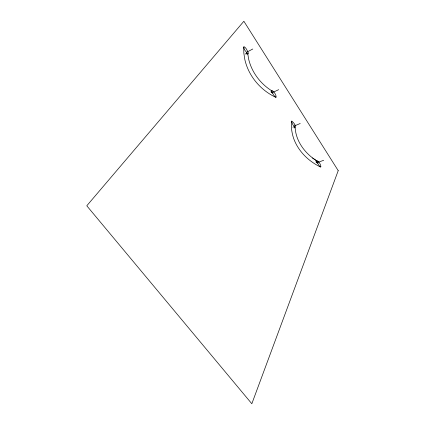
<?xml version="1.0" encoding="UTF-8"?>
<svg xmlns="http://www.w3.org/2000/svg" width="425" height="425" viewBox="0 0 425 425"><rect width="100%" height="100%" fill="white"/><g stroke="black" fill="none" stroke-linecap="round" stroke-linejoin="round"><path stroke-width="0.32" stroke-dasharray="2.12 1.59" d="M245.113 53.178L245.629 53.986L246.643 53.449M292.66 126.995L293.128 127.723A1.286 0.595 67.5 0 0 293.314 127.973M270.401 92.092A1.328 0.622 65.6 0 1 270.39 91.54M246.054 54.485A1.376 0.648 63.4 0 1 245.629 53.986M315.547 162.191A1.254 0.568 69.3 0 1 315.568 161.42"/><path stroke-width="0.64" d="M291.513 121.481C295.189 131.856 298.26 126.528 291.757 121.008L291.587 121.168C290.955 126.714 291.72 132.329 293.383 137.636L293.436 137.843C297.888 150.806 308.252 161.144 320.493 166.982L320.902 166.812C320.843 164.688 318.936 161.213 317.087 160.836M247.796 53.747C247.419 55.08 245.905 53.173 246.622 52.381C245.246 50.894 243.626 48.912 243.817 46.798L244.035 46.681C246.399 47.913 247.207 50.819 248.381 53.04C248.699 55.431 245.921 51.754 246.877 52.774M317.066 160.884C317.268 163.147 318.766 165.516 320.493 166.982M271.963 90.658C272.207 93.118 273.875 96.034 276.006 97.352L276.197 97.203C276.123 94.812 274.056 91.322 271.989 90.615M317.868 163.232L316.646 162.504L316.837 162.169M272.792 93.107L271.511 92.347L271.718 92.002M295.056 127.713C294.111 128.855 293.723 125.598 294.403 126.714M247.159 51.993L252.769 49.008M273.052 92.315L278.678 89.659M294.605 125.869L300.231 123.478M294.174 127.574L294.504 127.436M318.054 162.382L323.68 160.268M246.702 53.8L247.053 53.646M316.758 160.894L316.386 161.564L316.646 162.504M271.724 90.807L271.251 91.375L271.511 92.347M275.703 97.288C260.483 90.121 248.535 76.038 244.827 59.532L243.854 53.226L243.716 47.085M317.496 161.346L318.447 161.856M312.513 157.988L316.848 160.921C305.208 153.685 296.06 141.498 295.178 128.026M271.793 90.828C260.227 83.64 251.483 71.894 248.513 58.544L247.802 53.784M247.467 51.244L247.727 51.664M294.828 125.051L295.062 125.428M338.22 170.643L251.828 403.75L86.78 205.785L243.87 21.25L338.22 170.643"/></g></svg>
